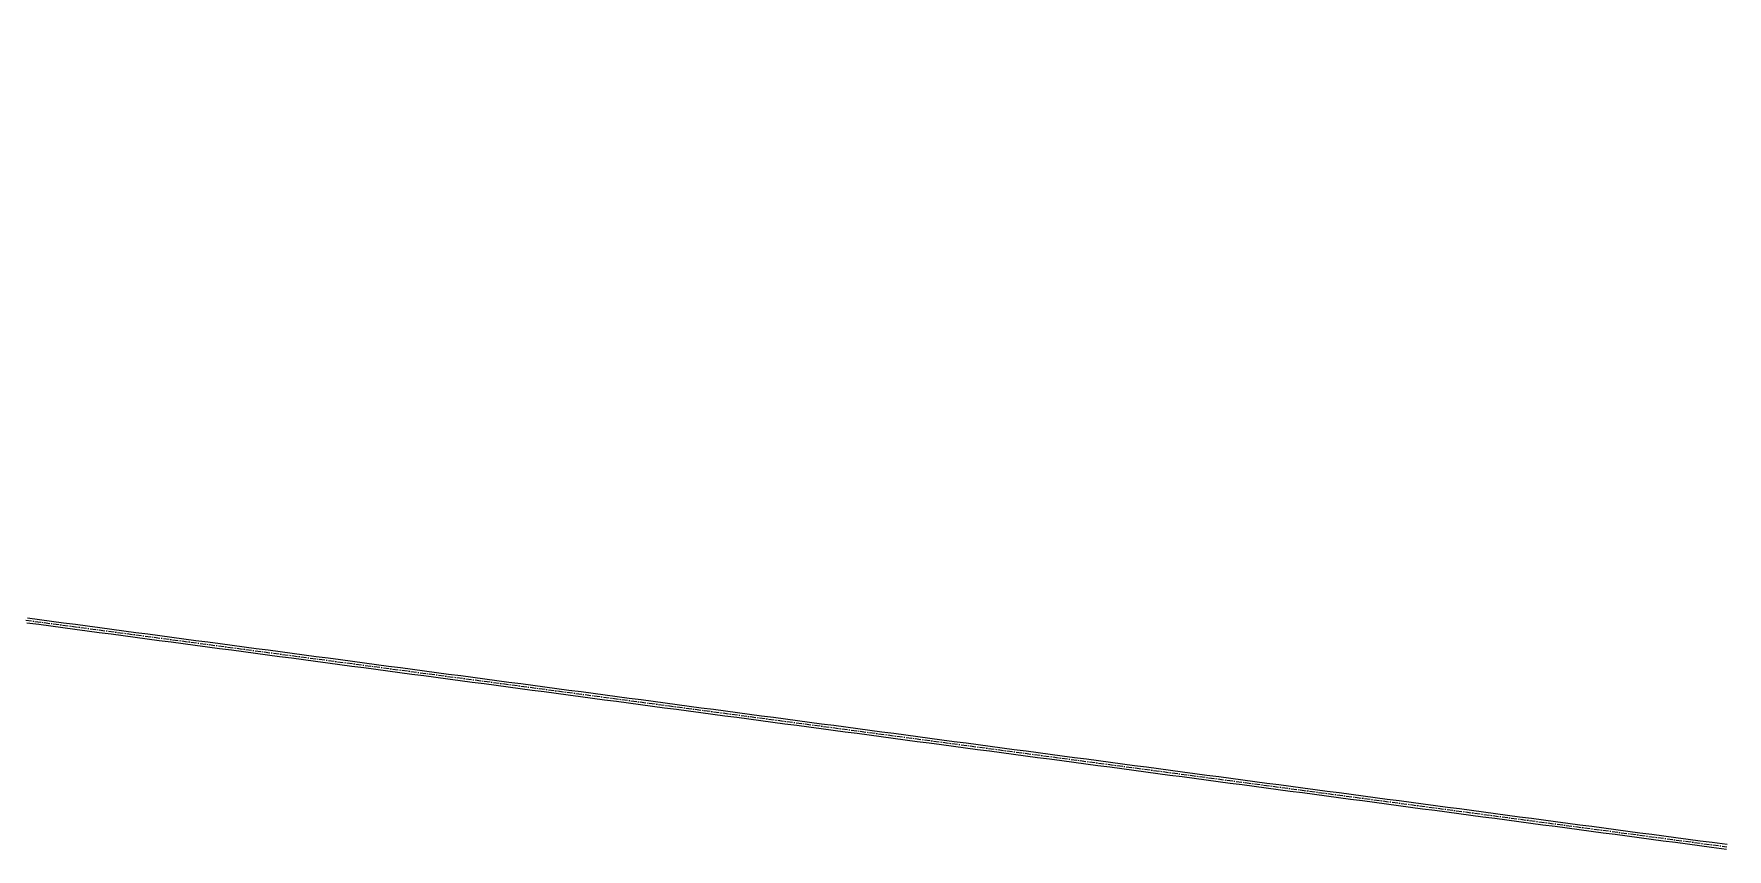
# Model space of a CAD drawing. Header units: millimetres. Extents: x 0 to 987207, y 0 to 5060561.
# Drawn here: x 494456.5 to 494735.5, y 2528883.2 to 2529017.5 of the extents above; entities that cross this region are included whole.
import ezdxf

# ---------------------------------------------------------------- set-up
doc = ezdxf.new("R2010")
doc.units = ezdxf.units.MM
doc.header["$LTSCALE"] = 0.1
doc.linetypes.add('CENTER', pattern=[50.8, 31.75, -6.35, 6.35, -6.35])
doc.layers.add('zhix', color=1, linetype='CENTER')
doc.layers.add('平面', color=7, linetype='CONTINUOUS')

msp = doc.modelspace()

# ---------------------------------------------------------------- linework, layer by layer
at = {"layer": 'zhix', "ltscale": 0.3, "flags": 128}
msp.add_lwpolyline([(493730.1101, 2529017.5464), (494735.4686, 2528883.5917)], dxfattribs=at)
at = {"layer": '平面', "color": 7, "linetype": 'Continuous', "flags": 128}
for points in [[(494455.3915, 2528920.507), (494457.374, 2528920.2428), (494459.3565, 2528919.9787), (494461.339, 2528919.7145), (494463.3214, 2528919.4504), (494465.3039, 2528919.1862), (494467.2864, 2528918.9221), (494469.2689, 2528918.6579), (494471.2514, 2528918.3938), (494473.2338, 2528918.1296), (494475.2163, 2528917.8655), (494477.1988, 2528917.6014), (494479.1813, 2528917.3372), (494481.1638, 2528917.0731), (494483.1462, 2528916.8089), (494485.1287, 2528916.5448), (494487.1112, 2528916.2806), (494489.0937, 2528916.0165), (494491.0762, 2528915.7523), (494493.0586, 2528915.4882), (494495.0411, 2528915.224), (494497.0236, 2528914.9599), (494499.0061, 2528914.6958), (494500.9886, 2528914.4316), (494502.971, 2528914.1675), (494504.9535, 2528913.9033), (494506.936, 2528913.6392), (494508.9185, 2528913.375), (494510.901, 2528913.1109), (494512.8834, 2528912.8467), (494514.8659, 2528912.5826), (494516.8484, 2528912.3184), (494518.8309, 2528912.0543), (494520.8134, 2528911.7901), (494522.7958, 2528911.526), (494524.7783, 2528911.2619), (494526.7608, 2528910.9977), (494528.7433, 2528910.7336), (494530.7258, 2528910.4694), (494532.7082, 2528910.2053), (494534.6907, 2528909.9411), (494536.6732, 2528909.677), (494538.6557, 2528909.4128), (494540.6382, 2528909.1487), (494542.6206, 2528908.8845), (494544.6031, 2528908.6204), (494546.5856, 2528908.3563), (494548.5681, 2528908.0921), (494550.5506, 2528907.828), (494552.533, 2528907.5638), (494554.5155, 2528907.2997), (494556.498, 2528907.0355), (494558.4805, 2528906.7714), (494560.463, 2528906.5072), (494562.4454, 2528906.2431), (494564.4279, 2528905.9789), (494566.4104, 2528905.7148), (494568.3929, 2528905.4506), (494570.3754, 2528905.1865), (494572.3578, 2528904.9224), (494574.3403, 2528904.6582), (494576.3228, 2528904.3941), (494578.3053, 2528904.1299), (494580.2878, 2528903.8658), (494582.2702, 2528903.6016), (494584.2527, 2528903.3375), (494586.2352, 2528903.0733), (494588.2177, 2528902.8092), (494590.2002, 2528902.545), (494592.1826, 2528902.2809), (494594.1651, 2528902.0168), (494596.1476, 2528901.7526), (494598.1301, 2528901.4885), (494600.1126, 2528901.2243), (494602.095, 2528900.9602), (494604.0775, 2528900.696), (494606.06, 2528900.4319), (494608.0425, 2528900.1677), (494610.025, 2528899.9036), (494612.0074, 2528899.6394), (494613.9899, 2528899.3753), (494615.9724, 2528899.1111), (494617.9549, 2528898.847), (494619.9374, 2528898.5829), (494621.9198, 2528898.3187), (494623.9023, 2528898.0546), (494625.8848, 2528897.7904), (494627.8673, 2528897.5263), (494629.8498, 2528897.2621), (494631.8322, 2528896.998), (494633.8147, 2528896.7338), (494635.7972, 2528896.4697), (494637.7797, 2528896.2055), (494639.7622, 2528895.9414), (494641.7446, 2528895.6773), (494643.7271, 2528895.4131), (494645.7096, 2528895.149), (494647.6921, 2528894.8848), (494649.6746, 2528894.6207), (494651.657, 2528894.3565), (494653.6395, 2528894.0924), (494655.622, 2528893.8282), (494657.6045, 2528893.5641), (494659.587, 2528893.2999), (494661.5694, 2528893.0358), (494663.5519, 2528892.7716), (494665.5344, 2528892.5075), (494667.5169, 2528892.2434), (494669.4994, 2528891.9792), (494671.4818, 2528891.7151), (494673.4643, 2528891.4509), (494675.4468, 2528891.1868), (494677.4293, 2528890.9226), (494679.4118, 2528890.6585), (494681.3942, 2528890.3943), (494683.3767, 2528890.1302), (494685.3592, 2528889.866), (494687.3417, 2528889.6019), (494689.3242, 2528889.3378), (494691.3066, 2528889.0736), (494693.2891, 2528888.8095), (494695.2716, 2528888.5453), (494697.2541, 2528888.2812), (494699.2366, 2528888.017), (494701.219, 2528887.7529), (494703.2015, 2528887.4887), (494705.184, 2528887.2246), (494707.1665, 2528886.9604), (494709.149, 2528886.6963), (494711.1314, 2528886.4321), (494713.1139, 2528886.168), (494715.0964, 2528885.9039), (494717.0789, 2528885.6397), (494719.0614, 2528885.3756), (494721.0438, 2528885.1114), (494723.0263, 2528884.8473), (494725.0088, 2528884.5831), (494726.9913, 2528884.319), (494728.9738, 2528884.0548), (494730.9562, 2528883.7907), (494732.9387, 2528883.5265), (494735.4168, 2528883.1964)], [(494455.4972, 2528921.3), (494457.4797, 2528921.0358), (494459.4621, 2528920.7717), (494461.4446, 2528920.5075), (494463.4271, 2528920.2434), (494465.4096, 2528919.9792), (494467.3921, 2528919.7151), (494469.3745, 2528919.4509), (494471.357, 2528919.1868), (494473.3395, 2528918.9226), (494475.322, 2528918.6585), (494477.3045, 2528918.3943), (494479.2869, 2528918.1302), (494481.2694, 2528917.8661), (494483.2519, 2528917.6019), (494485.2344, 2528917.3378), (494487.2169, 2528917.0736), (494489.1993, 2528916.8095), (494491.1818, 2528916.5453), (494493.1643, 2528916.2812), (494495.1468, 2528916.017), (494497.1293, 2528915.7529), (494499.1117, 2528915.4887), (494501.0942, 2528915.2246), (494503.0767, 2528914.9605), (494505.0592, 2528914.6963), (494507.0417, 2528914.4322), (494509.0241, 2528914.168), (494511.0066, 2528913.9039), (494512.9891, 2528913.6397), (494514.9716, 2528913.3756), (494516.9541, 2528913.1114), (494518.9365, 2528912.8473), (494520.919, 2528912.5831), (494522.9015, 2528912.319), (494524.884, 2528912.0548), (494526.8665, 2528911.7907), (494528.8489, 2528911.5266), (494530.8314, 2528911.2624), (494532.8139, 2528910.9983), (494534.7964, 2528910.7341), (494536.7789, 2528910.47), (494538.7613, 2528910.2058), (494540.7438, 2528909.9417), (494542.7263, 2528909.6775), (494544.7088, 2528909.4134), (494546.6913, 2528909.1492), (494548.6737, 2528908.8851), (494550.6562, 2528908.621), (494552.6387, 2528908.3568), (494554.6212, 2528908.0927), (494556.6037, 2528907.8285), (494558.5861, 2528907.5644), (494560.5686, 2528907.3002), (494562.5511, 2528907.0361), (494564.5336, 2528906.7719), (494566.5161, 2528906.5078), (494568.4985, 2528906.2436), (494570.481, 2528905.9795), (494572.4635, 2528905.7153), (494574.446, 2528905.4512), (494576.4285, 2528905.1871), (494578.4109, 2528904.9229), (494580.3934, 2528904.6588), (494582.3759, 2528904.3946), (494584.3584, 2528904.1305), (494586.3409, 2528903.8663), (494588.3233, 2528903.6022), (494590.3058, 2528903.338), (494592.2883, 2528903.0739), (494594.2708, 2528902.8097), (494596.2533, 2528902.5456), (494598.2357, 2528902.2815), (494600.2182, 2528902.0173), (494602.2007, 2528901.7532), (494604.1832, 2528901.489), (494606.1657, 2528901.2249), (494608.1481, 2528900.9607), (494610.1306, 2528900.6966), (494612.1131, 2528900.4324), (494614.0956, 2528900.1683), (494616.0781, 2528899.9041), (494618.0605, 2528899.64), (494620.043, 2528899.3758), (494622.0255, 2528899.1117), (494624.008, 2528898.8476), (494625.9905, 2528898.5834), (494627.9729, 2528898.3193), (494629.9554, 2528898.0551), (494631.9379, 2528897.791), (494633.9204, 2528897.5268), (494635.9029, 2528897.2627), (494637.8853, 2528896.9985), (494639.8678, 2528896.7344), (494641.8503, 2528896.4702), (494643.8328, 2528896.2061), (494645.8153, 2528895.942), (494647.7977, 2528895.6778), (494649.7802, 2528895.4137), (494651.7627, 2528895.1495), (494653.7452, 2528894.8854), (494655.7277, 2528894.6212), (494657.7101, 2528894.3571), (494659.6926, 2528894.0929), (494661.6751, 2528893.8288), (494663.6576, 2528893.5646), (494665.6401, 2528893.3005), (494667.6225, 2528893.0363), (494669.605, 2528892.7722), (494671.5875, 2528892.5081), (494673.57, 2528892.2439), (494675.5525, 2528891.9798), (494677.5349, 2528891.7156), (494679.5174, 2528891.4515), (494681.4999, 2528891.1873), (494683.4824, 2528890.9232), (494685.4649, 2528890.659), (494687.4473, 2528890.3949), (494689.4298, 2528890.1307), (494691.4123, 2528889.8666), (494693.3948, 2528889.6025), (494695.3773, 2528889.3383), (494697.3597, 2528889.0742), (494699.3422, 2528888.81), (494701.3247, 2528888.5459), (494703.3072, 2528888.2817), (494705.2897, 2528888.0176), (494707.2721, 2528887.7534), (494709.2546, 2528887.4893), (494711.2371, 2528887.2251), (494713.2196, 2528886.961), (494715.2021, 2528886.6968), (494717.1845, 2528886.4327), (494719.167, 2528886.1686), (494721.1495, 2528885.9044), (494723.132, 2528885.6403), (494725.1145, 2528885.3761), (494727.0969, 2528885.112), (494729.0794, 2528884.8478), (494731.0619, 2528884.5837), (494733.0444, 2528884.3195), (494735.5225, 2528883.9894)]]:
    msp.add_lwpolyline(points, dxfattribs=at)

doc.saveas('drawing.dxf')
